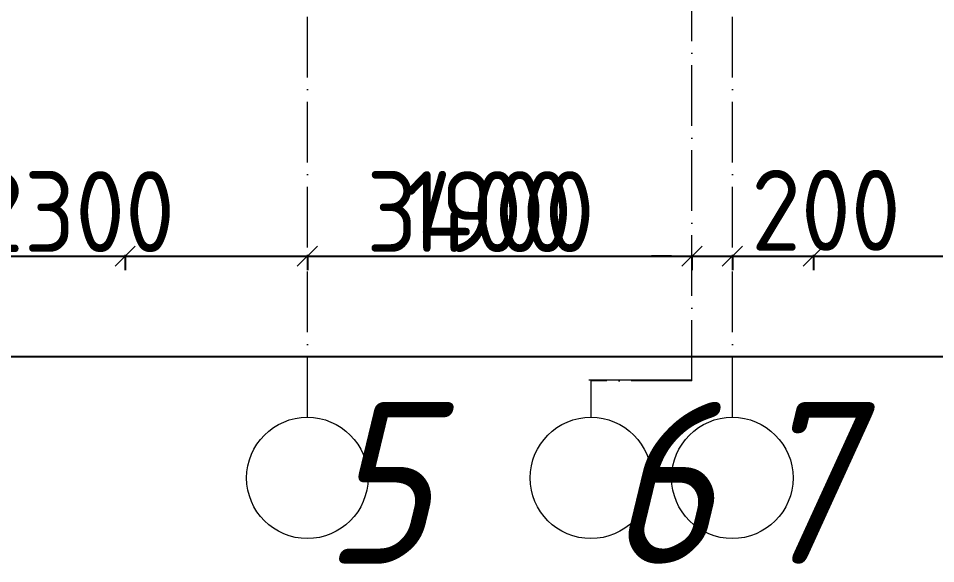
# Model space of a CAD drawing. Header units: millimetres. Extents: x -401725 to 250493, y 305116 to 802890.
# Drawn here: x 148751 to 153283, y 511184 to 513880 of the extents above; entities that cross this region are included whole.
import ezdxf

# ---------------------------------------------------------------- set-up
doc = ezdxf.new("R2010")
doc.units = ezdxf.units.MM
doc.linetypes.add('50_200_ШТРИХ_1Т_ш5_п1_п1_', pattern=[700, 500, -100, 0, -100])
for name, color, linetype, lineweight in [('A-____-____-DIMS', 7, 'Continuous', 9), ('S-GRID-____-IDEN', 7, 'Continuous', 9), ('S-GRID-____-OTLN', 7, 'Continuous', 9), ('S-GRID-____-OTLN-1', 7, '50_200_ШТРИХ_1Т_ш5_п1_п1_', 9)]:
    doc.layers.add(name, color=color, linetype=linetype, lineweight=lineweight)
doc.styles.add('ISOCPEUR_I_9', font='isocpeui.ttf', dxfattribs={"width": 0.9, "height": 250})
doc.styles.add('СПДС', font='isocpeur.ttf', dxfattribs={"width": 0.9})
doc.dimstyles.new('Размера А3', dxfattribs={"dimtxt": 200, "dimasz": 100, "dimexe": 70, "dimexo": 100, "dimgap": 20, "dimtad": 1, "dimdec": 0, "dimrnd": 10, "dimzin": 0, "dimdsep": 46, "dimtxsty": 'СПДС', "dimblk": 'ARROWHEAD_6', "dimcen": 1, "dimclrd": 256, "dimclre": 256, "dimclrt": 256, "dimazin": 0, "dimtfac": 1, "dimtdec": 0, "dimtmove": 2, "dimatfit": 3, "dimfxl": 1, "dimtolj": 1, "dimtzin": 0, "dimarcsym": 0})

# ---------------------------------------------------------------- blocks, each defined once
blk = doc.blocks.new('Ось сетки - Круг_Ø6_00__ISO-2_5_0_9K_-25732049-АР1_План отверстий 3 этажа в осях 1-64_Ю-ЯЯ')
at = {"layer": 'S-GRID-____-IDEN'}
blk.add_circle((0, 0), 3, dxfattribs=at)
blk = doc.blocks.new('ARROWHEAD_6')
at = {"color": 0, "linetype": 'Continuous'}
for p, q in [((-0.5, -0.5), (0.5, 0.5)), ((0, 0), (-1, 0))]:
    blk.add_line(p, q, dxfattribs=at)
blk = doc.blocks.new('*D2566')
at = {"layer": 'A-____-____-DIMS', "lineweight": -2, "transparency": 16777216}
for p, q in [((147879.1, 512710.5), (147879.1, 512634.4)), ((147979.1, 512704.4), (150079.1, 512704.4)), ((150179.1, 512710.5), (150179.1, 512634.4))]:
    blk.add_line(p, q, dxfattribs=at)
at = {"layer": 'Defpoints', "color": 0, "transparency": 16777216}
for p in [(147879.1, 512810.5), (150179.1, 512810.5), (150179.1, 512704.4)]:
    blk.add_point(p, dxfattribs=at)
at = {"layer": 'A-____-____-DIMS', "lineweight": -2, "transparency": 16777216, "xscale": 100, "yscale": 100, "zscale": 100, "rotation": 180}
blk.add_blockref('ARROWHEAD_6', (147879.1, 512704.4), dxfattribs=at)
at = {"layer": 'A-____-____-DIMS', "lineweight": -2, "transparency": 16777216, "xscale": 100, "yscale": 100, "zscale": 100}
blk.add_blockref('ARROWHEAD_6', (150179.1, 512704.4), dxfattribs=at)
at = {"layer": 'A-____-____-DIMS', "transparency": 16777216, "insert": (149029.1, 512924.4), "char_height": 400, "attachment_point": 5, "style": 'СПДС'}
blk.add_mtext('\\A1;2300', dxfattribs=at)
blk = doc.blocks.new('*D2567')
at = {"layer": 'A-____-____-DIMS', "lineweight": -2, "transparency": 16777216}
for p, q in [((150179.1, 512710.5), (150179.1, 512634.4)), ((150279.1, 512704.4), (151979.1, 512704.4)), ((152079.1, 512710.5), (152079.1, 512634.4))]:
    blk.add_line(p, q, dxfattribs=at)
at = {"layer": 'Defpoints', "color": 0, "transparency": 16777216}
for p in [(150179.1, 512810.5), (152079.1, 512810.5), (152079.1, 512704.4)]:
    blk.add_point(p, dxfattribs=at)
at = {"layer": 'A-____-____-DIMS', "lineweight": -2, "transparency": 16777216, "xscale": 100, "yscale": 100, "zscale": 100, "rotation": 180}
blk.add_blockref('ARROWHEAD_6', (150179.1, 512704.4), dxfattribs=at)
at = {"layer": 'A-____-____-DIMS', "lineweight": -2, "transparency": 16777216, "xscale": 100, "yscale": 100, "zscale": 100}
blk.add_blockref('ARROWHEAD_6', (152079.1, 512704.4), dxfattribs=at)
at = {"layer": 'A-____-____-DIMS', "transparency": 16777216, "insert": (151129.1, 512924.4), "char_height": 400, "attachment_point": 5, "style": 'СПДС'}
blk.add_mtext('\\A1;1900', dxfattribs=at)
blk = doc.blocks.new('*D2568')
at = {"layer": 'A-____-____-DIMS', "lineweight": -2, "transparency": 16777216}
for p, q in [((151979.1, 512704.4), (151879.1, 512704.4)), ((152079.1, 512710.5), (152079.1, 512634.4)), ((152079.1, 512704.4), (152279.1, 512704.4)), ((152279.1, 512710.5), (152279.1, 512634.4)), ((152379.1, 512704.4), (152479.1, 512704.4))]:
    blk.add_line(p, q, dxfattribs=at)
at = {"layer": 'Defpoints', "color": 0, "transparency": 16777216}
for p in [(152079.1, 512810.5), (152279.1, 512810.5), (152279.1, 512704.4)]:
    blk.add_point(p, dxfattribs=at)
at = {"layer": 'A-____-____-DIMS', "lineweight": -2, "transparency": 16777216, "xscale": 100, "yscale": 100, "zscale": 100}
blk.add_blockref('ARROWHEAD_6', (152079.1, 512704.4), dxfattribs=at)
at = {"layer": 'A-____-____-DIMS', "lineweight": -2, "transparency": 16777216, "xscale": 100, "yscale": 100, "zscale": 100, "rotation": 180}
blk.add_blockref('ARROWHEAD_6', (152279.1, 512704.4), dxfattribs=at)
at = {"layer": 'A-____-____-DIMS', "transparency": 16777216, "insert": (152371.8, 513131), "char_height": 400, "attachment_point": 1, "line_spacing_factor": 1.149209, "style": 'СПДС'}
blk.add_mtext('\\A1;200', dxfattribs=at)
blk = doc.blocks.new('*D2569')
at = {"layer": 'A-____-____-DIMS', "lineweight": -2, "transparency": 16777216}
for p, q in [((152279.1, 512710.5), (152279.1, 512634.4)), ((152379.1, 512704.4), (155579.1, 512704.4)), ((155679.1, 512710.5), (155679.1, 512634.4))]:
    blk.add_line(p, q, dxfattribs=at)
at = {"layer": 'Defpoints', "color": 0, "transparency": 16777216}
for p in [(152279.1, 512810.5), (155679.1, 512810.5), (155679.1, 512704.4)]:
    blk.add_point(p, dxfattribs=at)
at = {"layer": 'A-____-____-DIMS', "lineweight": -2, "transparency": 16777216, "xscale": 100, "yscale": 100, "zscale": 100, "rotation": 180}
blk.add_blockref('ARROWHEAD_6', (152279.1, 512704.4), dxfattribs=at)
at = {"layer": 'A-____-____-DIMS', "lineweight": -2, "transparency": 16777216, "xscale": 100, "yscale": 100, "zscale": 100}
blk.add_blockref('ARROWHEAD_6', (155679.1, 512704.4), dxfattribs=at)
at = {"layer": 'A-____-____-DIMS', "transparency": 16777216, "insert": (153979.1, 512924.4), "char_height": 400, "attachment_point": 5, "style": 'СПДС'}
blk.add_mtext('\\A1;3400', dxfattribs=at)
blk = doc.blocks.new('*D2587')
at = {"layer": 'A-____-____-DIMS', "lineweight": -2, "transparency": 16777216}
for p, q in [((140079.1, 512213.7), (140079.1, 512137.6)), ((140179.1, 512207.6), (213379.1, 512207.6)), ((213479.1, 512213.7), (213479.1, 512137.6))]:
    blk.add_line(p, q, dxfattribs=at)
at = {"layer": 'Defpoints', "color": 0, "transparency": 16777216}
for p in [(140079.1, 512313.7), (213479.1, 512313.7), (213479.1, 512207.6)]:
    blk.add_point(p, dxfattribs=at)
at = {"layer": 'A-____-____-DIMS', "lineweight": -2, "transparency": 16777216, "xscale": 100, "yscale": 100, "zscale": 100, "rotation": 180}
blk.add_blockref('ARROWHEAD_6', (140079.1, 512207.6), dxfattribs=at)
at = {"layer": 'A-____-____-DIMS', "lineweight": -2, "transparency": 16777216, "xscale": 100, "yscale": 100, "zscale": 100}
blk.add_blockref('ARROWHEAD_6', (213479.1, 512207.6), dxfattribs=at)
at = {"layer": 'A-____-____-DIMS', "transparency": 16777216, "insert": (176779.1, 512427.6), "char_height": 400, "attachment_point": 5, "style": 'СПДС'}
blk.add_mtext('\\A1;73400', dxfattribs=at)
blk = doc.blocks.new('*D13819')
at = {"layer": 'A-____-____-DIMS', "lineweight": -2, "transparency": 16777216}
for p, q in [((149279.1, 512710.5), (149279.1, 512634.4)), ((149379.1, 512704.4), (152579.1, 512704.4)), ((152679.1, 512710.5), (152679.1, 512634.4))]:
    blk.add_line(p, q, dxfattribs=at)
at = {"layer": 'Defpoints', "color": 0, "transparency": 16777216}
for p in [(149279.1, 512810.5), (152679.1, 512810.5), (152679.1, 512704.4)]:
    blk.add_point(p, dxfattribs=at)
at = {"layer": 'A-____-____-DIMS', "lineweight": -2, "transparency": 16777216, "xscale": 100, "yscale": 100, "zscale": 100, "rotation": 180}
blk.add_blockref('ARROWHEAD_6', (149279.1, 512704.4), dxfattribs=at)
at = {"layer": 'A-____-____-DIMS', "lineweight": -2, "transparency": 16777216, "xscale": 100, "yscale": 100, "zscale": 100}
blk.add_blockref('ARROWHEAD_6', (152679.1, 512704.4), dxfattribs=at)
at = {"layer": 'A-____-____-DIMS', "transparency": 16777216, "insert": (150979.1, 512924.4), "char_height": 400, "attachment_point": 5, "style": 'СПДС'}
blk.add_mtext('\\A1;3400', dxfattribs=at)

msp = doc.modelspace()

# ---------------------------------------------------------------- linework, layer by layer
at = {"layer": 'S-GRID-____-OTLN'}
msp.add_line((152079.0567, 512090.4635), (151569.5521, 512090.4635), dxfattribs=at)
at = {"layer": 'S-GRID-____-OTLN-1', "color": 251, "ltscale": 0.6, "true_color": 0x636466}
for p, q in [((150179.0567, 511907.5288), (150179.0567, 549908.7924)), ((152079.0567, 512087.6381), (152079.0567, 549908.7924)), ((152279.0567, 511907.5288), (152279.0567, 549644.5424)), ((151580.244, 512087.6381), (151580.244, 511907.5288)), ((152079.0567, 512087.6381), (151580.244, 512087.6381))]:
    msp.add_line(p, q, dxfattribs=at)

# ---------------------------------------------------------------- block references
at = {"layer": 'S-GRID-____-IDEN', "xscale": 99.99999999999993, "yscale": 99.99999999999993, "zscale": 99.99999999999993}
for p in [(150179.0567, 511607.5288), (151580.244, 511607.5288), (152279.0567, 511607.5288)]:
    msp.add_blockref('Ось сетки - Круг_Ø6_00__ISO-2_5_0_9K_-25732049-АР1_План отверстий 3 этажа в осях 1-64_Ю-ЯЯ', p, dxfattribs=at)

# ---------------------------------------------------------------- texts
at = {"layer": 'S-GRID-____-IDEN', "char_height": 800, "width": 202.02525, "attachment_point": 1, "style": 'ISOCPEUR_I_9'}
for s, insert in [('\\fISOCPEUR|b0|i1|c204|p34|;\\W.9;5', (150259.0435, 511983.5571)), ('\\fISOCPEUR|b0|i1|c204|p34|;\\W.9;6', (151660.2308, 511983.5571)), ('\\fISOCPEUR|b0|i1|c204|p34|;\\W.9;7', (152359.0435, 511983.5571))]:
    msp.add_mtext(s, dxfattribs=dict(at, insert=insert))

# ---------------------------------------------------------------- dimensions: what is measured, and where the dimension line sits
at = {"layer": 'A-____-____-DIMS'}
for base, p1, p2, picture, middle in [((150179.0567, 512704.4081), (147879.0567, 512810.4741), (150179.0567, 512810.4741), '*D2566', (149029.0567, 512924.4081)), ((152679.0567, 512704.4081), (149279.0567, 512810.4741), (152679.0567, 512810.4741), '*D13819', (150979.0567, 512924.4081)), ((152079.0567, 512704.4081), (150179.0567, 512810.4741), (152079.0567, 512810.4741), '*D2567', (151129.0567, 512924.4081)), ((155679.0567, 512704.4081), (152279.0567, 512810.4741), (155679.0567, 512810.4741), '*D2569', (153979.0567, 512924.4081)), ((213479.0567, 512207.6078), (140079.0567, 512313.6738), (213479.0567, 512313.6738), '*D2587', (176779.0567, 512427.6078))]:
    dim = msp.add_linear_dim(base=base, p1=p1, p2=p2, dimstyle='Размера А3', override={"dimtxt": 400}, dxfattribs=at)
    dim.commit()
    dim.dimension.update_dxf_attribs({"geometry": picture, "text_midpoint": middle})
dim = msp.add_linear_dim(base=(152279.0567, 512704.4081), p1=(152079.0567, 512810.4741), p2=(152279.0567, 512810.4741), dimstyle='Размера А3', override={"dimtxt": 400}, dxfattribs=at)
dim.commit()
dim.dimension.update_dxf_attribs({"geometry": '*D2568', "text_midpoint": (152713.7769, 512864.3553), "dimtype": 160})

doc.saveas('drawing.dxf')
